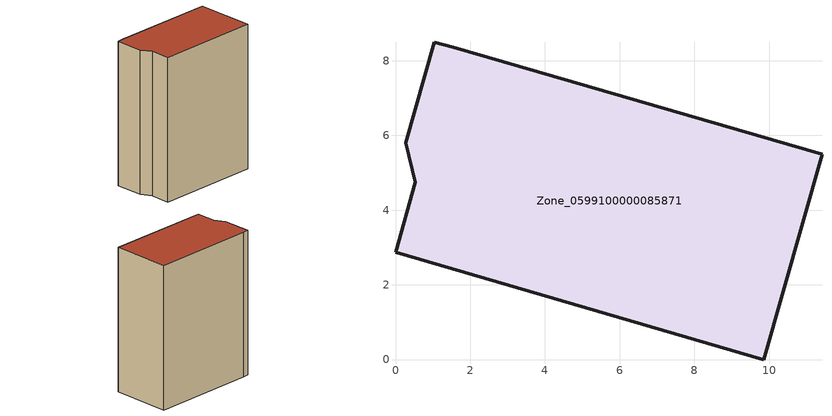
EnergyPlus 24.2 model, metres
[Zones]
Zone_0599100000085871
 floor ground (C_G): 0,2.87 0.53,4.74 0.28,5.81 1.04,8.49 1.55,8.36 11.42,5.5 9.86,0 z0
 wall outside (C_F): 9.86,0 11.42,5.5 1.55,8.36 1.04,8.49 0.28,5.81 0.53,4.74 0,2.87 9.86,0 z0:14.34
 roof outside (C_R): 0.53,4.74 0,2.87 9.86,0 11.42,5.5 1.55,8.36 1.04,8.49 0.28,5.81 z14.34
[BUILDING]
Pand.0599100000085871: North Axis=0; Terrain=City; Loads Convergence Tolerance Value=0.04; Temperature Convergence Tolerance Value=0.4; Solar Distribution=FullExterior; Maximum Number of Warmup Days=25; Minimum Number of Warmup Days=1
[Site:Location]
Rotterdam.The.Hague.AP_ZH_NLD Design_Conditions: Latitude=51.96; Longitude=4.45; Time Zone=1; Elevation=-4.5
[SITE:GROUNDTEMPERATURE:BUILDINGSURFACE]
18, 18, 18, 18, 18, 18, 18, 18, 18, 18, 18, 18
[MATERIAL] Thermal Absorptance=0.9; Solar Absorptance=0.7; Visible Absorptance=0.7
Name | Roughness | Thickness | Conductivity | Density | Specific Heat
G.TI.1946 | MediumSmooth | 0.15 | 1 | 540 | 1210
F.TI.1946 | Rough | 0.3 | 0.857143 | 1920 | 840
R.TI.1946 | MediumRough | 0.2 | 0.1 | 1500 | 1000
[CONSTRUCTION]
C_G: G.TI.1946
C_F: F.TI.1946
C_R: R.TI.1946
[ZONE]
Zone_0599100000085871: Type=1; Multiplier=1; Ceiling Height=Autocalculate; Volume=Autocalculate; Floor Area=autocalculate; Part of Total Floor Area=Yes
[ZONEINFILTRATION:DESIGNFLOWRATE]
Infil_Zone_0599100000085871: Zone or ZoneList or Space or SpaceList=Zone_0599100000085871; Schedule=AlwaysOn; Design Flow Rate Calculation Method=Flow/Area; Flow Rate per Floor Area=0.003; Constant Term Coefficient=1; Temperature Term Coefficient=0; Velocity Term Coefficient=0; Velocity Squared Term Coefficient=0
[HVACTEMPLATE:ZONE:IDEALLOADSAIRSYSTEM]
Zone_0599100000085871: Maximum Heating Supply Air Temperature=50; Minimum Cooling Supply Air Temperature=13; Maximum Heating Supply Air Humidity Ratio=0.0156; Minimum Cooling Supply Air Humidity Ratio=0.0077; Heating Limit=NoLimit; Cooling Limit=NoLimit; Dehumidification Control Type=ConstantSensibleHeatRatio; Cooling Sensible Heat Ratio=0.7; Dehumidification Setpoint=60; Humidification Control Type=None; Humidification Setpoint=30; Outdoor Air Method=None; Outdoor Air Flow Rate per Person=0.00944; Outdoor Air Flow Rate per Zone Floor Area=0; Outdoor Air Flow Rate per Zone=0; Demand Controlled Ventilation Type=None; Outdoor Air Economizer Type=NoEconomizer; Heat Recovery Type=None; Sensible Heat Recovery Effectiveness=0.7; Latent Heat Recovery Effectiveness=0.65
[ZONECONTROL:THERMOSTAT]
ThermostatControl_Zone_0599100000085871: Zone or ZoneList=Zone_0599100000085871; Control Type Schedule=DualSetpointControlType; Control 1=Thermostat_Zone_0599100000085871; Temperature Difference Between Cutout And Setpoint=0
[THERMOSTATSETPOINT:DUALSETPOINT]
Thermostat_Zone_0599100000085871: Heating Setpoint Temperature Schedule=HeatingSetpoint_Zone_0599100000085871; Cooling Setpoint Temperature Schedule=CoolingSetpoint_Zone_0599100000085871
[SCHEDULE:COMPACT]
HeatingSetpoint_Zone_0599100000085871: Through: 12/31, For: AllDays, Until: 24:00, 21
CoolingSetpoint_Zone_0599100000085871: Through: 12/31, For: AllDays, Until: 24:00, 24
DualSetpointControlType: Through: 12/31, For: AllDays, Until: 24:00, 4
AlwaysOn: Through: 12/31, For: AllDays, Until: 24:00, 1
